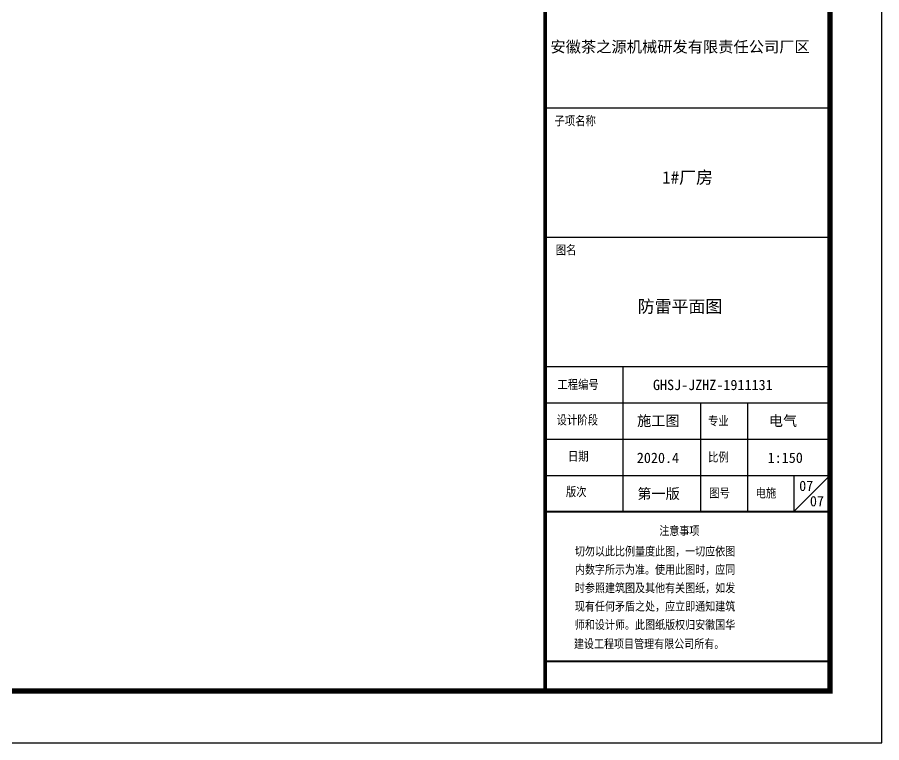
# Model space of a CAD drawing. Extents: x 1751103 to 2598738, y -609732 to 659428.
# Drawn here: x 2315848 to 2340895, y -353364 to -332348 of the extents above; entities that cross this region are included whole.
import ezdxf

# ---------------------------------------------------------------- set-up
doc = ezdxf.new("R2010")
doc.units = 0
doc.header["$LTSCALE"] = 1000
doc.header["$MEASUREMENT"] = 0
doc.layers.get('0').update_dxf_attribs({"linetype": 'CONTINUOUS'})
for name, color, linetype in [('1', 7, 'CONTINUOUS'), ('PP-PM-TK', 7, 'CONTINUOUS'), ('PUB_TEXT', 7, 'CONTINUOUS'), ('PUB_TITLE', 4, 'CONTINUOUS')]:
    doc.layers.add(name, color=color, linetype=linetype)
doc.styles.add('-黑体', font='simhei.ttf', dxfattribs={"width": 0.8})
doc.styles.add('TQ', font='txt.shx', dxfattribs={"width": 0.8, "bigfont": 'hztxt.shx'})

# ---------------------------------------------------------------- blocks, each defined once
blk = doc.blocks.new('得')
at = {"layer": '1'}
for p, q in [((2331145, -241784), (2339395, -241784)), ((2331145, -245534), (2339395, -245534))]:
    blk.add_line(p, q, dxfattribs=at)
at = {"layer": '1', "color": 4}
for p, q in [((2331145, -249284), (2339395, -249284)), ((2333394, -249284), (2333394, -253484)), ((2331145, -250334), (2339395, -250334)), ((2335645, -250334), (2335645, -253484)), ((2337001, -250334), (2337001, -253484)), ((2331145, -251384), (2339395, -251384)), ((2331145, -252434), (2339395, -252434)), ((2339395, -252434), (2338345, -253484)), ((2338345, -252434), (2338345, -253484))]:
    blk.add_line(p, q, dxfattribs=at)
at = {"layer": '1', "color": 4, "const_width": 60}
blk.add_lwpolyline([(2331145, -253484), (2339395, -253484)], dxfattribs=at)
at = {"layer": 'PP-PM-TK', "color": 4}
for points, const_width in [([(2331145, -172580), (2331145, -258680)], 105), ([(2331145, -257822), (2339395, -257822)], 60)]:
    blk.add_lwpolyline(points, dxfattribs=dict(at, const_width=const_width))
at = {"layer": 'PUB_TEXT', "color": 2, "style": 'TQ'}
for s, height, p in [('子项名称', 300, (2331413, -242322)), ('图名', 300, (2331449, -246062)), ('工程编号', 300, (2331496, -249960)), ('设计阶段', 300, (2331475, -250989)), ('专业', 300, (2335862, -251014)), ('日期', 300, (2331803, -252039)), ('比例', 300, (2335862, -252064)), ('版次', 300, (2331744, -253069)), ('图号', 300, (2335896, -253103)), ('电施', 300, (2337239, -253104)), ('注意事项', 290.4, (2334450, -254192)), ('切勿以此比例量度此图，一切应依图', 290.4, (2332004, -254786)), ('内数字所示为准。使用此图时，应同', 290.4, (2332004, -255317)), ('时参照建筑图及其他有关图纸，如发', 290.4, (2332004, -255849)), ('现有任何矛盾之处，应立即通知建筑', 290.4, (2332004, -256382)), ('师和设计师。此图纸版权归安徽国华', 290.4, (2332004, -256914)), ('建设工程项目管理有限公司所有。', 290.4, (2331977, -257468))]:
    blk.add_text(s, height=height, dxfattribs=at).set_placement(p)
at = {"layer": 'PUB_TITLE', "color": 255, "style": '-黑体'}
for s, height, p in [('安徽茶之源机械研发有限责任公司厂区', 324, (2331296, -240180)), ('1#厂房', 360, (2334534, -243983)), ('GHSJ-JZHZ-1911131', 300, (2334266, -249964)), ('施工图', 300, (2333810, -251004)), ('电气', 300, (2337624, -251004)), ('2020.4', 300, (2333799, -252076)), ('1:150', 300, (2337589, -252074)), ('第一版', 300, (2333816, -253114)), ('07', 300, (2338814, -253332))]:
    blk.add_text(s, height=height, dxfattribs=at).set_placement(p)

msp = doc.modelspace()

# ---------------------------------------------------------------- linework, layer by layer
at = {"layer": 'PUB_TITLE'}
msp.add_lwpolyline([(2088595, -353364), (2340895, -353364), (2340895, -264264), (2088595, -264264)], close=True, dxfattribs=at)
at = {"layer": 'PUB_TITLE', "const_width": 150}
msp.add_lwpolyline([(2092345, -351864), (2339395, -351864), (2339395, -265764), (2092345, -265764)], close=True, dxfattribs=at)

# ---------------------------------------------------------------- block references
msp.add_blockref('得', (0, -93184))

# ---------------------------------------------------------------- texts
at = {"layer": 'PUB_TITLE', "color": 6, "style": '-黑体'}
for s, height, p in [('防雷平面图', 360, (2333822, -340904)), ('07', 300, (2338503, -346072))]:
    msp.add_text(s, height=height, dxfattribs=at).set_placement(p)

doc.saveas('drawing.dxf')
